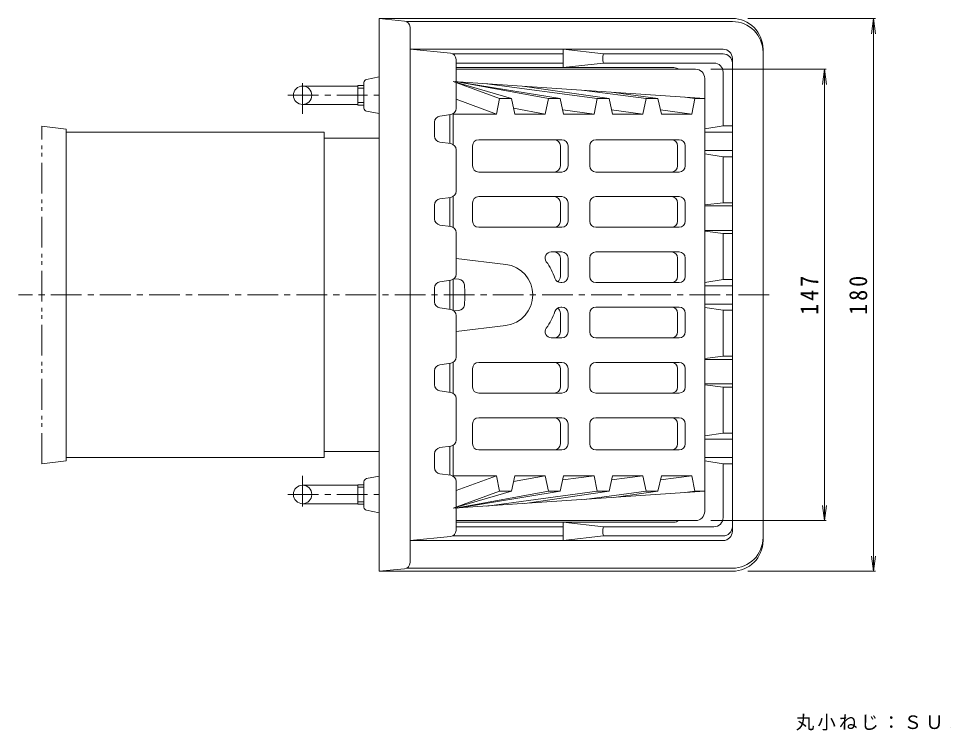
# Model space of a CAD drawing. Units: millimetres, scale not verified. Extents: x -230 to 359, y -275 to 246.
# Drawn here: x -149.5 to 151.8, y 13.9 to 245.8 of the extents above; entities that cross this region are included whole.
import ezdxf

# ---------------------------------------------------------------- set-up
doc = ezdxf.new("R2010")
doc.units = ezdxf.units.MM
doc.header["$LTSCALE"] = 2
doc.linetypes.add('CHAIN1', pattern=[8, 5, -1, 1, -1])
doc.linetypes.add('DOUBLE_CHAIN1', pattern=[8.8, 5, -1, 0.6, -0.6, 0.6, -1])
for name, color, linetype, lineweight in [('0-0_通り芯', 3, 'Continuous', 9), ('0-1_躯体', 2, 'Continuous', 9), ('0-2_仕上', 6, 'Continuous', 9), ('0-3_建具', 7, 'Continuous', 9), ('0-4_その他', 7, 'Continuous', 9), ('0-5_寸法', 7, 'Continuous', 9)]:
    doc.layers.add(name, color=color, linetype=linetype, lineweight=lineweight)
doc.styles.add('ＭＳ ゴシック', font='')
doc.styles.get('ＭＳ ゴシック').set_extended_font_data('MS Gothic')

msp = doc.modelspace()

# ---------------------------------------------------------------- linework, layer by layer
at = {"layer": '0-0_通り芯'}
for p, q in [((-31.97, 65.794), (-31.97, 245.794)), ((83.03, 245.794), (-31.97, 245.794)), ((-23.771, 244.974), (-31.97, 245.794)), ((83.03, 244.794), (-23.119, 244.794)), ((-21.97, 68.604), (-21.97, 242.984)), ((93.03, 75.794), (93.03, 235.794)), ((-36.157, 225.949), (-31.97, 226.747)), ((-56.97, 223.794), (-38.97, 223.794)), ((-38.97, 217.619), (-38.97, 223.969)), ((-38.97, 223.969), (-36.97, 223.969)), ((-38.97, 223.154), (-36.97, 223.154)), ((-36.97, 224.967), (-36.97, 216.622)), ((-56.97, 217.794), (-38.97, 217.794)), ((-38.97, 218.434), (-36.97, 218.434)), ((-38.97, 217.619), (-36.97, 217.619)), ((-36.157, 215.639), (-31.97, 214.842)), ((-31.97, 206.794), (-49.972, 206.794)), ((-31.97, 104.794), (-49.972, 104.794)), ((-36.157, 95.949), (-31.97, 96.747)), ((-56.97, 93.794), (-38.97, 93.794)), ((-38.97, 93.969), (-38.97, 87.619)), ((-38.97, 93.969), (-36.97, 93.969)), ((-36.97, 86.622), (-36.97, 94.967)), ((-38.97, 93.154), (-36.97, 93.154)), ((-56.97, 87.794), (-38.97, 87.794)), ((-38.97, 88.434), (-36.97, 88.434)), ((-38.97, 87.619), (-36.97, 87.619)), ((-36.157, 85.639), (-31.97, 84.842)), ((-23.771, 66.614), (-31.97, 65.794)), ((83.03, 66.794), (-23.119, 66.794)), ((83.03, 65.794), (-31.97, 65.794))]:
    msp.add_line(p, q, dxfattribs=at)
at = {"layer": '0-0_通り芯', "linetype": 'CHAIN1'}
for p, q in [((-56.97, 214.702), (-56.97, 226.678)), ((-61.773, 220.794), (-31.97, 220.794)), ((95.031, 155.794), (-149.518, 155.794)), ((-56.97, 96.887), (-56.97, 84.91)), ((-61.773, 90.794), (-31.97, 90.794))]:
    msp.add_line(p, q, dxfattribs=at)
at = {"layer": '0-0_通り芯'}
for centre in [(-56.97, 220.794), (-56.97, 90.794)]:
    msp.add_circle(centre, 3, dxfattribs=at)
for centre, radius, start, end in [((-23.97, 242.984), 2, 0, 84.28885), ((83.03, 235.794), 10, 0, 90), ((83.03, 234.794), 10, 0, 90), ((-35.97, 224.967), 1, 100.78464, 180), ((-35.97, 216.622), 1, 180, 259.21536), ((-35.97, 94.967), 1, 100.78464, 180), ((-35.97, 86.622), 1, 180, 259.21536), ((83.03, 76.794), 10, 270, 0), ((83.03, 75.794), 10, 270, 0), ((-23.97, 68.604), 2, 275.71123, 0)]:
    msp.add_arc(centre, radius, start, end, dxfattribs=at)
at = {"layer": '0-1_躯体'}
for p, q in [((-21.97, 75.794), (-21.97, 235.794)), ((-8.771, 234.474), (-21.97, 235.794)), ((80.03, 235.794), (-21.97, 235.794)), ((-8.119, 234.294), (27.921, 234.294)), ((-6.97, 216.529), (-6.97, 232.484)), ((80.03, 234.294), (41.03, 234.294)), ((83.03, 232.794), (83.03, 78.794)), ((-6.97, 231.294), (27.921, 231.294)), ((63.921, 229.794), (-6.97, 229.794)), ((27.921, 229.794), (41.03, 231.294)), ((77.03, 231.294), (41.03, 231.294)), ((80.03, 210.794), (80.03, 228.294)), ((-12.253, 214.04), (-8.687, 214.549)), ((-13.97, 212.06), (-13.97, 207.529)), ((74.03, 209.879), (80.03, 210.794)), ((74.03, 208.794), (83.03, 208.794)), ((80.03, 210.794), (83.03, 210.794)), ((-12.253, 205.549), (-8.687, 205.04)), ((-6.97, 189.529), (-6.97, 203.06)), ((74.03, 202.794), (83.03, 202.794)), ((74.03, 201.71), (80.03, 200.794)), ((80.03, 200.794), (83.03, 200.794)), ((80.03, 185.794), (80.03, 200.794)), ((-12.253, 187.04), (-8.687, 187.549)), ((-13.97, 185.06), (-13.97, 180.529)), ((74.03, 185.075), (80.03, 185.794)), ((74.03, 184.794), (83.03, 184.794)), ((80.03, 185.794), (83.03, 185.794)), ((-12.253, 178.549), (-8.687, 178.04)), ((-6.97, 162.529), (-6.97, 176.06)), ((74.03, 176.794), (83.03, 176.794)), ((74.03, 176.514), (80.03, 175.794)), ((80.03, 175.794), (83.03, 175.794)), ((80.03, 160.794), (80.03, 175.794)), ((-12.253, 160.04), (-8.687, 160.549)), ((74.03, 159.879), (80.03, 160.794)), ((80.03, 160.794), (83.03, 160.794)), ((-13.97, 158.06), (-13.97, 153.529)), ((74.03, 158.794), (83.03, 158.794)), ((-12.253, 151.549), (-8.687, 151.04)), ((74.03, 152.794), (83.03, 152.794)), ((74.03, 151.71), (80.03, 150.794)), ((80.03, 150.794), (83.03, 150.794)), ((80.03, 150.794), (80.03, 135.794)), ((-6.97, 149.06), (-6.97, 135.529)), ((74.03, 135.075), (80.03, 135.794)), ((80.03, 135.794), (83.03, 135.794)), ((-12.253, 133.04), (-8.687, 133.549)), ((74.03, 134.794), (83.03, 134.794)), ((-13.97, 126.529), (-13.97, 131.06)), ((74.03, 126.794), (83.03, 126.794)), ((-12.253, 124.549), (-8.687, 124.04)), ((74.03, 126.514), (80.03, 125.794)), ((80.03, 125.794), (83.03, 125.794)), ((80.03, 125.794), (80.03, 110.794)), ((-6.97, 122.06), (-6.97, 108.529)), ((74.03, 109.879), (80.03, 110.794)), ((74.03, 108.794), (83.03, 108.794)), ((80.03, 110.794), (83.03, 110.794)), ((-12.253, 106.04), (-8.687, 106.549)), ((-13.97, 99.529), (-13.97, 104.06)), ((74.03, 102.794), (83.03, 102.794)), ((74.03, 101.71), (80.03, 100.794)), ((80.03, 100.794), (83.03, 100.794)), ((80.03, 100.794), (80.03, 83.294)), ((-12.253, 97.549), (-8.687, 97.04)), ((-6.97, 95.06), (-6.97, 79.104)), ((63.921, 81.794), (-6.97, 81.794)), ((27.921, 81.794), (41.03, 80.294)), ((-6.97, 80.294), (27.921, 80.294)), ((77.03, 80.294), (41.03, 80.294)), ((-8.771, 77.114), (-21.97, 75.794)), ((80.03, 75.794), (-21.97, 75.794)), ((-8.119, 77.294), (27.921, 77.294)), ((80.03, 77.294), (41.03, 77.294))]:
    msp.add_line(p, q, dxfattribs=at)
for points in [[(27.921, 229.794), (27.921, 235.794), (41.03, 234.294)], [(27.921, 81.794), (27.921, 75.794), (41.03, 77.294)]]:
    msp.add_lwpolyline(points, dxfattribs=at)
for centre, radius, start, end in [((80.03, 232.794), 3, 0, 90), ((-8.97, 232.484), 2, 0, 84.28955), ((47.091, 232.794), 6.244, 166.09993, 193.90007), ((80.03, 231.294), 3, 0, 90), ((63.921, 226.794), 3, 56.44051, 90), ((77.03, 228.294), 3, 0, 90), ((-11.97, 212.06), 2, 98.13071, 180), ((-8.97, 216.529), 2, 278.13071, 0), ((-11.97, 207.529), 2, 180, 261.86929), ((-8.97, 203.06), 2, 0, 81.86929), ((-11.97, 185.06), 2, 98.13071, 180), ((-8.97, 189.529), 2, 278.13071, 0), ((-11.97, 180.529), 2, 180, 261.86929), ((-8.97, 176.06), 2, 0, 81.86929), ((-11.97, 158.06), 2, 98.13071, 180), ((-8.97, 162.529), 2, 278.13071, 0), ((-11.97, 153.529), 2, 180, 261.86929), ((-8.97, 149.06), 2, 0, 81.86929), ((-11.97, 131.06), 2, 98.13071, 180), ((-8.97, 135.529), 2, 278.13071, 0), ((-11.97, 126.529), 2, 180, 261.86929), ((-8.97, 122.06), 2, 0, 81.86929), ((-8.97, 108.529), 2, 278.13071, 0), ((-11.97, 104.06), 2, 98.13071, 180), ((-11.97, 99.529), 2, 180, 261.86929), ((-8.97, 95.06), 2, 0, 81.86929), ((63.921, 84.794), 3, 270, 303.55844), ((77.03, 83.294), 3, 270, 0), ((-8.97, 79.104), 2, 275.71045, 0), ((47.091, 78.794), 6.244, 166.09993, 193.90007), ((80.03, 80.294), 3, 270, 0), ((80.03, 78.794), 3, 270, 0)]:
    msp.add_arc(centre, radius, start, end, dxfattribs=at)
at = {"layer": '0-2_仕上'}
for p, q in [((71.03, 229.294), (-6.97, 229.294)), ((74.03, 85.294), (74.03, 226.294)), ((-7.97, 225.294), (74.03, 219.722)), ((11.082, 219.722), (-7.97, 225.294)), ((7.192, 219.722), (-7.97, 225.294)), ((-7.165, 225.24), (23.102, 219.722)), ((26.992, 219.722), (-6.565, 225.199)), ((39.012, 219.722), (3.018, 224.548)), ((15.483, 223.701), (42.902, 219.722)), ((34.845, 222.385), (54.922, 219.722)), ((58.812, 219.722), (44.423, 221.734)), ((70.832, 219.722), (67.52, 220.165)), ((6.16, 214.694), (-6.97, 219.519)), ((7.192, 219.722), (6.16, 214.694)), ((11.082, 219.722), (7.192, 219.722)), ((11.082, 219.722), (12.17, 214.694)), ((22.069, 214.694), (23.102, 219.722)), ((26.992, 219.722), (23.102, 219.722)), ((26.992, 219.722), (28.08, 214.694)), ((37.979, 214.694), (39.012, 219.722)), ((42.902, 219.722), (39.012, 219.722)), ((42.902, 219.722), (43.99, 214.694)), ((54.922, 219.722), (53.889, 214.694)), ((58.812, 219.722), (54.922, 219.722)), ((58.812, 219.722), (59.9, 214.694)), ((69.799, 214.694), (70.832, 219.722)), ((74.03, 219.722), (70.832, 219.722)), ((-8.97, 214.509), (-8.97, 205.08)), ((-7.97, 214.797), (-7.97, 204.792)), ((6.16, 214.694), (-7.97, 214.694)), ((11.763, 216.573), (22.069, 214.694)), ((22.069, 214.694), (12.17, 214.694)), ((37.979, 214.694), (27.784, 216.061)), ((37.979, 214.694), (28.08, 214.694)), ((43.697, 216.046), (53.889, 214.694)), ((53.889, 214.694), (43.99, 214.694)), ((69.799, 214.694), (59.605, 216.056)), ((69.799, 214.694), (59.9, 214.694)), ((27.494, 206.294), (0.393, 206.294)), ((38.565, 206.294), (65.666, 206.294)), ((-1.607, 204.294), (-1.607, 197.794)), ((27.019, 204.294), (27.019, 197.794)), ((29.494, 204.294), (29.494, 197.794)), ((36.565, 197.794), (36.565, 204.294)), ((65.191, 204.294), (65.191, 197.794)), ((67.666, 204.294), (67.666, 197.794)), ((27.494, 195.794), (0.393, 195.794)), ((38.565, 195.794), (65.666, 195.794)), ((-8.97, 187.509), (-8.97, 178.08)), ((-7.97, 187.797), (-7.97, 177.792)), ((27.494, 187.794), (0.393, 187.794)), ((38.565, 187.794), (65.666, 187.794)), ((-1.607, 185.794), (-1.607, 179.794)), ((27.019, 179.794), (27.019, 185.794)), ((29.494, 179.794), (29.494, 185.794)), ((36.565, 185.794), (36.565, 179.794)), ((65.191, 185.794), (65.191, 179.794)), ((67.666, 185.794), (67.666, 179.794)), ((27.494, 177.794), (0.393, 177.794)), ((38.565, 177.794), (65.666, 177.794)), ((27.494, 169.794), (24.029, 169.794)), ((38.565, 169.794), (65.666, 169.794)), ((-6.97, 167.674), (9.226, 165.723)), ((27.019, 161.794), (27.019, 167.794)), ((29.494, 161.794), (29.494, 167.794)), ((36.565, 167.794), (36.565, 161.794)), ((65.191, 167.794), (65.191, 161.794)), ((67.666, 167.794), (67.666, 161.794)), ((-8.97, 151.08), (-8.97, 160.509)), ((-7.97, 150.792), (-7.97, 160.797)), ((27.494, 159.794), (27.108, 159.794)), ((38.565, 159.794), (65.666, 159.794)), ((27.494, 151.794), (27.108, 151.794)), ((38.565, 151.794), (65.666, 151.794)), ((27.019, 149.794), (27.019, 143.794)), ((29.494, 149.794), (29.494, 143.794)), ((36.565, 143.794), (36.565, 149.794)), ((65.191, 143.794), (65.191, 149.794)), ((67.666, 143.794), (67.666, 149.794)), ((-6.97, 143.915), (9.226, 145.866)), ((27.494, 141.794), (24.029, 141.794)), ((38.565, 141.794), (65.666, 141.794)), ((-8.97, 124.08), (-8.97, 133.509)), ((-7.97, 123.792), (-7.97, 133.797)), ((27.494, 133.794), (0.393, 133.794)), ((38.565, 133.794), (65.666, 133.794)), ((-1.607, 125.794), (-1.607, 131.794)), ((27.019, 131.794), (27.019, 125.794)), ((29.494, 131.794), (29.494, 125.794)), ((36.565, 125.794), (36.565, 131.794)), ((65.191, 125.794), (65.191, 131.794)), ((67.666, 125.794), (67.666, 131.794)), ((27.494, 123.794), (0.393, 123.794)), ((38.565, 123.794), (65.666, 123.794)), ((27.494, 115.794), (0.393, 115.794)), ((38.565, 115.794), (65.666, 115.794)), ((-1.607, 107.294), (-1.607, 113.794)), ((27.019, 107.294), (27.019, 113.794)), ((29.494, 107.294), (29.494, 113.794)), ((36.565, 113.794), (36.565, 107.294)), ((65.191, 107.294), (65.191, 113.794)), ((67.666, 107.294), (67.666, 113.794)), ((-8.97, 97.08), (-8.97, 106.509)), ((-7.97, 96.792), (-7.97, 106.797)), ((27.494, 105.294), (0.393, 105.294)), ((38.565, 105.294), (65.666, 105.294)), ((6.16, 96.894), (-7.97, 96.894)), ((6.16, 96.894), (-6.97, 92.069)), ((7.192, 91.866), (6.16, 96.894)), ((11.082, 91.866), (12.17, 96.894)), ((11.763, 95.016), (22.069, 96.894)), ((22.069, 96.894), (12.17, 96.894)), ((22.069, 96.894), (23.102, 91.866)), ((26.992, 91.866), (28.08, 96.894)), ((37.979, 96.894), (27.784, 95.528)), ((37.979, 96.894), (28.08, 96.894)), ((37.979, 96.894), (39.012, 91.866)), ((42.902, 91.866), (43.99, 96.894)), ((43.697, 95.543), (53.889, 96.894)), ((53.889, 96.894), (43.99, 96.894)), ((54.922, 91.866), (53.889, 96.894)), ((58.812, 91.866), (59.9, 96.894)), ((69.799, 96.894), (59.605, 95.533)), ((69.799, 96.894), (59.9, 96.894)), ((69.799, 96.894), (70.832, 91.866)), ((-7.97, 86.294), (74.03, 91.866)), ((11.082, 91.866), (-7.97, 86.294)), ((7.192, 91.866), (-7.97, 86.294)), ((-7.165, 86.349), (23.102, 91.866)), ((26.992, 91.866), (-6.565, 86.39)), ((39.012, 91.866), (3.018, 87.041)), ((11.082, 91.866), (7.192, 91.866)), ((15.483, 87.888), (42.902, 91.866)), ((26.992, 91.866), (23.102, 91.866)), ((34.845, 89.204), (54.922, 91.866)), ((42.902, 91.866), (39.012, 91.866)), ((58.812, 91.866), (44.423, 89.855)), ((58.812, 91.866), (54.922, 91.866)), ((70.832, 91.866), (67.52, 91.424)), ((74.03, 91.866), (70.832, 91.866)), ((71.03, 82.294), (-6.97, 82.294))]:
    msp.add_line(p, q, dxfattribs=at)
at = {"layer": '0-2_仕上', "color": 4}
for p, q in [((-7.97, 150.792), (-7.97, 160.797)), ((-7.661, 161.017), (-6.067, 160.878)), ((-7.661, 161.017), (-6.067, 160.878)), ((-7.661, 150.571), (-6.067, 150.711))]:
    msp.add_line(p, q, dxfattribs=at)
at = {"layer": '0-2_仕上'}
for centre, radius, start, end in [((71.03, 226.294), 3, 0, 90), ((0.393, 204.294), 2, 90, 180), ((25.019, 204.294), 2, 0, 90), ((27.494, 204.294), 2, 0, 90), ((38.565, 204.294), 2, 90, 180), ((63.191, 204.294), 2, 0, 90), ((65.666, 204.294), 2, 0, 90), ((0.393, 197.794), 2, 180, 270), ((25.019, 197.794), 2, 270, 0), ((27.494, 197.794), 2, 270, 0), ((38.565, 197.794), 2, 180, 270), ((63.191, 197.794), 2, 270, 0), ((65.666, 197.794), 2, 270, 0), ((0.393, 185.794), 2, 90, 180), ((25.019, 185.794), 2, 0, 90), ((27.494, 185.794), 2, 0, 90), ((38.565, 185.794), 2, 90, 180), ((63.191, 185.794), 2, 0, 90), ((65.666, 185.794), 2, 0, 90), ((0.393, 179.794), 2, 180, 270), ((25.019, 179.794), 2, 270, 0), ((27.494, 179.794), 2, 270, 0), ((38.565, 179.794), 2, 180, 270), ((63.191, 179.794), 2, 270, 0), ((65.666, 179.794), 2, 270, 0), ((24.029, 167.794), 2, 90, 216.87004), ((25.019, 167.794), 2, 0, 90), ((27.494, 167.794), 2, 0, 90), ((38.565, 167.794), 2, 90, 180), ((63.191, 167.794), 2, 0, 90), ((65.666, 167.794), 2, 0, 90), ((8.029, 155.794), 18, 17.45766, 36.8699), ((8.029, 155.794), 10, 276.87036, 83.13005), ((27.108, 161.794), 2, 197.45796, 270), ((25.019, 161.794), 2, 301.48555, 0), ((27.494, 161.794), 2, 270, 0), ((38.565, 161.794), 2, 180, 270), ((63.191, 161.794), 2, 270, 0), ((65.666, 161.794), 2, 270, 0), ((27.108, 149.794), 2, 90, 162.54204), ((25.019, 149.794), 2, 0, 58.51445), ((27.494, 149.794), 2, 0, 90), ((38.565, 149.794), 2, 90, 180), ((63.191, 149.794), 2, 0, 90), ((65.666, 149.794), 2, 0, 90), ((8.029, 155.794), 18, 323.1301, 342.54234), ((24.029, 143.794), 2, 143.12996, 270), ((25.019, 143.794), 2, 270, 0), ((27.494, 143.794), 2, 270, 0), ((38.565, 143.794), 2, 180, 270), ((63.191, 143.794), 2, 270, 0), ((65.666, 143.794), 2, 270, 0), ((0.393, 131.794), 2, 90, 180), ((25.019, 131.794), 2, 0, 90), ((27.494, 131.794), 2, 0, 90), ((38.565, 131.794), 2, 90, 180), ((63.191, 131.794), 2, 0, 90), ((65.666, 131.794), 2, 0, 90), ((0.393, 125.794), 2, 180, 270), ((25.019, 125.794), 2, 270, 0), ((27.494, 125.794), 2, 270, 0), ((38.565, 125.794), 2, 180, 270), ((63.191, 125.794), 2, 270, 0), ((65.666, 125.794), 2, 270, 0), ((0.393, 113.794), 2, 90, 180), ((25.019, 113.794), 2, 0, 90), ((27.494, 113.794), 2, 0, 90), ((38.565, 113.794), 2, 90, 180), ((63.191, 113.794), 2, 0, 90), ((65.666, 113.794), 2, 0, 90), ((0.393, 107.294), 2, 180, 270), ((25.019, 107.294), 2, 270, 0), ((27.494, 107.294), 2, 270, 0), ((38.565, 107.294), 2, 180, 270), ((63.191, 107.294), 2, 270, 0), ((65.666, 107.294), 2, 270, 0), ((71.03, 85.294), 3, 270, 0)]:
    msp.add_arc(centre, radius, start, end, dxfattribs=at)
at = {"layer": '0-2_仕上', "color": 4}
for centre, radius, start, end in [((-6.242, 158.885), 2, 6.33817, 85.00002), ((-34.07, 155.794), 30, 353.6618, 6.3382), ((-6.242, 152.703), 2, 274.99998, 353.66183)]:
    msp.add_arc(centre, radius, start, end, dxfattribs=at)
at = {"layer": '0-3_建具', "linetype": 'DOUBLE_CHAIN1'}
for p, q in [((-133.952, 209.794), (-141.97, 210.779)), ((-133.952, 208.794), (-133.952, 209.794)), ((-133.952, 102.794), (-133.952, 101.794))]:
    msp.add_line(p, q, dxfattribs=at)
at = {"layer": '0-3_建具', "color": 4}
for p, q in [((-49.972, 208.794), (-133.952, 208.794)), ((-49.972, 102.794), (-49.972, 208.794))]:
    msp.add_line(p, q, dxfattribs=at)
at = {"layer": '0-3_建具', "linetype": 'DOUBLE_CHAIN1'}
msp.add_lwpolyline([(-133.952, 101.794), (-141.97, 100.81), (-141.97, 210.779)], dxfattribs=at)
at = {"layer": '0-3_建具', "color": 4}
msp.add_lwpolyline([(-49.972, 102.794), (-133.952, 102.794), (-133.952, 208.794)], dxfattribs=at)
at = {"layer": '0-4_その他'}
for p, q in [((88.03, 245.794), (129.63, 245.794)), ((129.03, 245.794), (128.377, 240.837)), ((129.03, 245.794), (129.03, 65.794)), ((129.03, 245.794), (129.683, 240.837)), ((76.03, 229.294), (113.63, 229.294)), ((113.03, 229.294), (112.377, 224.337)), ((113.03, 229.294), (113.03, 82.294)), ((113.03, 229.294), (113.682, 224.337)), ((113.03, 82.294), (112.377, 87.252)), ((113.03, 82.294), (113.682, 87.252)), ((76.03, 82.294), (113.63, 82.294)), ((129.03, 65.794), (128.377, 70.752)), ((129.03, 65.794), (129.683, 70.752)), ((88.03, 65.794), (129.63, 65.794))]:
    msp.add_line(p, q, dxfattribs=at)

# ---------------------------------------------------------------- texts
at = {"layer": '0-4_その他', "color": 2, "char_height": 5.865, "attachment_point": 7, "rotation": 90, "style": 'ＭＳ ゴシック'}
for s, insert in [('\\T1.27;\\W0.9;147', (111.03, 149.294)), ('\\T1.27;\\W0.9;180', (127.03, 149.294))]:
    msp.add_mtext(s, dxfattribs=dict(at, insert=insert))
at = {"layer": '0-5_寸法', "insert": (103.716, 13.938), "char_height": 4.399, "attachment_point": 7, "style": 'ＭＳ ゴシック'}
msp.add_mtext('\\T1.17;丸小ねじ：ＳＵＳ３０４', dxfattribs=at)

doc.saveas('drawing.dxf')
